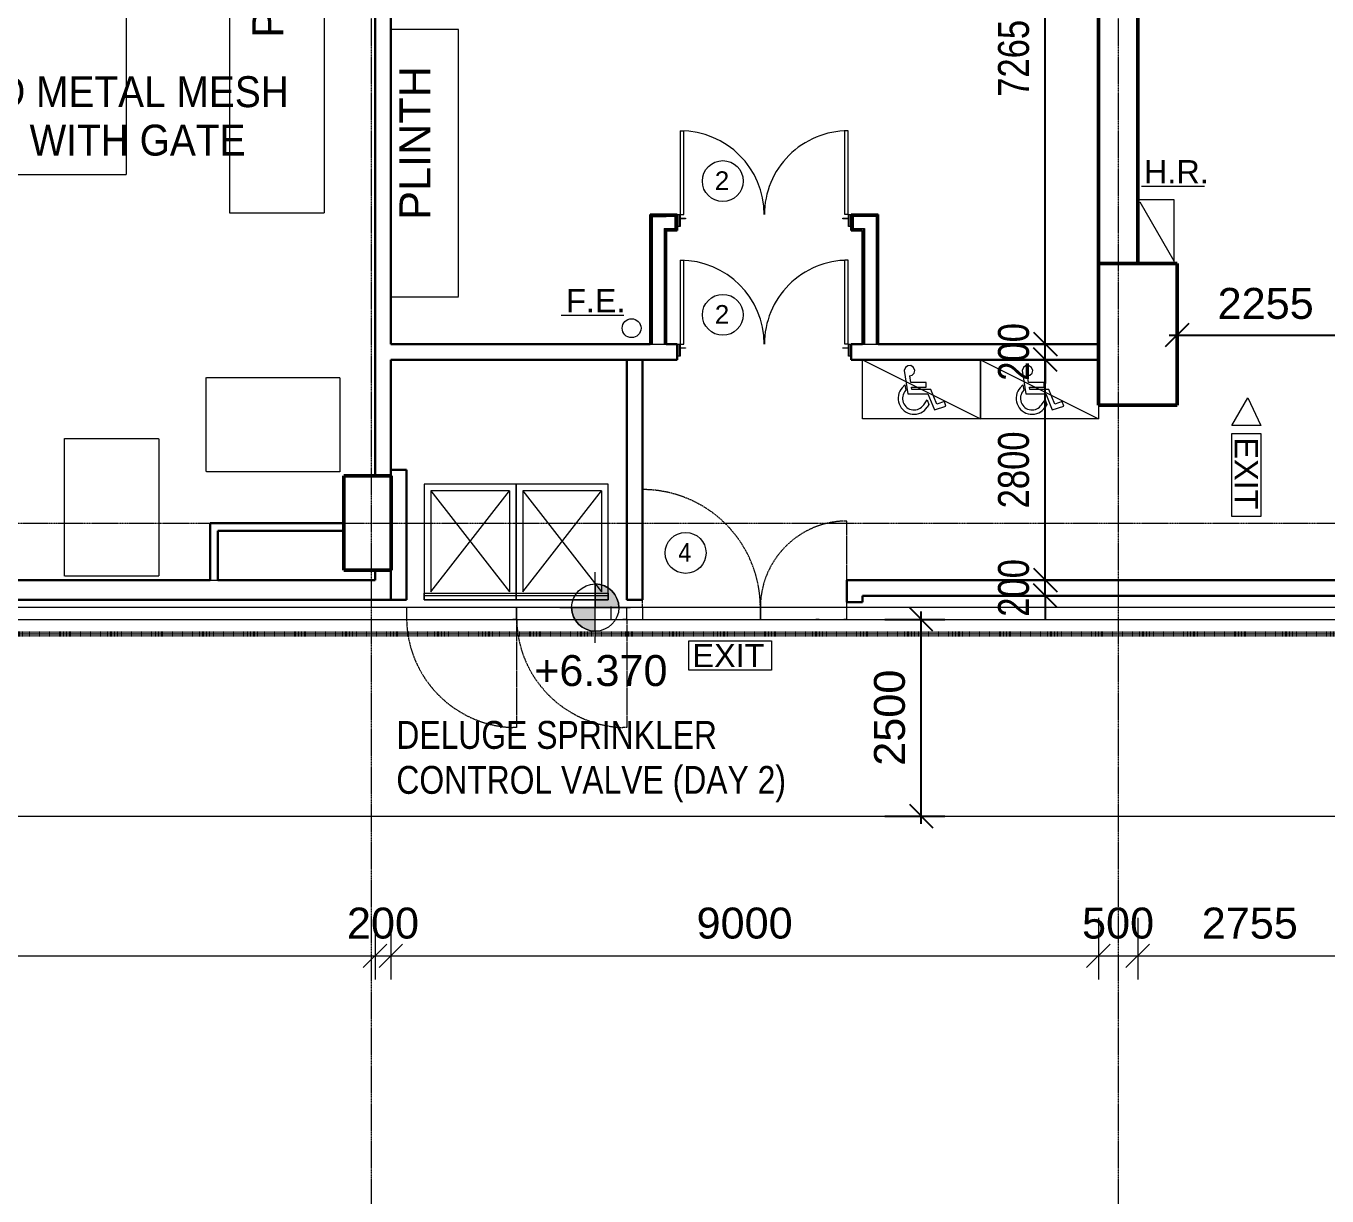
# Model space of a CAD drawing. Header units: millimetres. Extents: x -1578195 to 622687, y -255792 to 391308.
# Drawn here: x 22461 to 39009, y 143901 to 158774 of the extents above; entities that cross this region are included whole.
import ezdxf

# ---------------------------------------------------------------- set-up
doc = ezdxf.new("R2010")
doc.units = ezdxf.units.MM
for name, pattern in [('Dash dot', [14, 6, -4, 0, -4]), ('Grid Line', [21, 12, -3, 3, -3]), ('IMPORT-Hidden_samll_', [3, 2, -1]), ('Long Dash', [13.5, 9, -4.5])]:
    doc.linetypes.add(name, pattern=pattern)
for name, color, linetype, lineweight in [('0-1', 7, 'Continuous', 5), ('A-325-M_DOOR', 31, 'Continuous', 5), ('A-325-M_DOOR_PANEL', 31, 'Continuous', 5), ('A-325-MH_DOOR', 31, 'Long Dash', 5), ('A-ANNO-DIMS', 7, 'Continuous', 9), ('A-ANNO-DIMS-1', 7, 'Continuous', 5), ('A-ANNO-NOTE', 7, 'Continuous', 5), ('A-ANNO-NOTE-1', 7, 'Continuous', 20), ('A-DETL-3', 102, 'Dash dot', 70), ('A-DETL-GENF', 7, 'Continuous', 5), ('A-DOOR', 7, 'Continuous', 5), ('A-DOOR-1', 7, 'Continuous', 9), ('A-DOOR-FRAM', 7, 'Continuous', 5), ('A-FLOR', 7, 'Continuous', 18), ('A-GLAZ-CURT', 7, 'Continuous', 5), ('A-GLAZ-CURT-2', 7, 'Continuous', 9), ('A-WALL-3', 7, 'Continuous', 13), ('A-WALL-4', 7, 'Continuous', 35), ('A-WALL-7', 7, 'Continuous', 5), ('G-ANNO-DIMS', 111, 'Continuous', 5), ('G-ANNO-TEXT', 7, 'Continuous', 5), ('I-WALL-5', 7, 'Continuous', 30), ('OAP280_C', 210, 'Continuous', 50), ('OAP280_W', 210, 'Continuous', 50), ('Q-SPCQ', 7, 'Continuous', 5), ('S-COLS-3', 7, 'Continuous', 35), ('S-COLS-4', 7, 'Continuous', 13), ('S-GRID-1', 7, 'Grid Line', 5), ('UNDERLINE', 10, 'Continuous', 35)]:
    doc.layers.add(name, color=color, linetype=linetype, lineweight=lineweight)
doc.layers.add('E-EQMT', color=7, linetype='IMPORT-Hidden_samll_', lineweight=5, true_color=0x656565)
doc.styles.add('Arial', font='arial.ttf', dxfattribs={"height": 393.413174})
doc.styles.add('Arial Narrow', font='ARIALN.TTF', dxfattribs={"height": 353.981763})
doc.styles.add('Arial_1', font='arial.ttf', dxfattribs={"height": 1.475299})
doc.styles.add('Arial_11', font='arial.ttf', dxfattribs={"width": 0.8, "height": 12.5})
doc.styles.add('Arial_3', font='arial.ttf', dxfattribs={"height": 590.11976})
doc.styles.add('Arial_5', font='arial.ttf', dxfattribs={"height": 1.081886})
doc.styles.add('Arial_7', font='arial.ttf', dxfattribs={"width": 0.9, "height": 393.413174})
doc.styles.add('Arial_9', font='arial.ttf', dxfattribs={"height": 1.18024})
doc.dimstyles.new('Diagonal_-_1_5mm_Arial', dxfattribs={"dimscale": 304.8, "dimtxt": 400, "dimasz": 0.984252, "dimexe": 0.984252, "dimexo": 0.0625, "dimgap": 0.656168, "dimtad": 1, "dimdec": 0, "dimrnd": 5, "dimzin": 0, "dimdsep": 46, "dimtxsty": 'Arial', "dimblk1": 'OBLIQUE', "dimblk2": 'OBLIQUE', "dimsah": 1, "dimcen": 0.09, "dimdle": 0.328084, "dimadec": 0, "dimazin": 0, "dimtfac": 1, "dimtdec": 4, "dimtix": 1, "dimtmove": 0, "dimatfit": 3, "dimfxl": 1.574803, "dimfxlon": 1, "dimtvp": 1, "dimtolj": 1, "dimtzin": 0, "dimarcsym": 2})
doc.dimstyles.new('Diagonal_-_2_0mm_Arial', dxfattribs={"dimscale": 304.8, "dimtxt": 500, "dimasz": 0.984252, "dimexe": 0.984252, "dimexo": 0.984252, "dimgap": 0.656168, "dimtad": 1, "dimdec": 0, "dimrnd": 5, "dimzin": 0, "dimdsep": 46, "dimtxsty": 'Arial_11', "dimblk1": 'OBLIQUE', "dimblk2": 'OBLIQUE', "dimsah": 1, "dimcen": 0.09, "dimdle": 0.656168, "dimadec": 0, "dimazin": 0, "dimtfac": 1, "dimtdec": 4, "dimtix": 1, "dimtmove": 0, "dimatfit": 3, "dimfxl": 1, "dimtvp": 1, "dimtolj": 1, "dimtzin": 0, "dimarcsym": 2})

# ---------------------------------------------------------------- blocks, each defined once
blk = doc.blocks.new('ARC_ANN_EXIT - ARC_ANN_EXIT-878429-B1_F PLAN _2 OF 2_')
at = {"layer": 'A-ANNO-NOTE'}
for p, q in [((-2.124, 0), (-2.124, 1.862)), ((-2.124, 1.862), (3.134, 1.862)), ((3.134, 1.862), (3.134, 0)), ((3.134, 0), (-2.124, 0))]:
    blk.add_line(p, q, dxfattribs=at)
at = {"layer": 'A-ANNO-NOTE', "insert": (0.406, 1.662), "char_height": 1.4753, "width": 5.454, "attachment_point": 2, "line_spacing_factor": 0.938532, "style": 'Arial_1'}
blk.add_mtext('EXIT', dxfattribs=at)
blk = doc.blocks.new('ARC_ANN_FIRE-RATING_two_ - none-909955-B1_F PLAN _2 OF 2_')
at = {"layer": 'A-ANNO-NOTE'}
blk.add_circle((0, 0), 1.3, dxfattribs=at)
at = {"layer": 'A-ANNO-NOTE', "insert": (-0.05, 0.62), "char_height": 1.18, "width": 1.0944, "attachment_point": 2, "line_spacing_factor": 0.938532, "style": 'Arial_9'}
blk.add_mtext('2', dxfattribs=at)
blk = doc.blocks.new('ARC_ANN_FE_FIRE-EXTINGUISHER - 4-883778-B1_F PLAN _2 OF 2_')
at = {"layer": 'A-ANNO-NOTE'}
blk.add_circle((2.685, -0.821), 0.6, dxfattribs=at)
at = {"layer": 'A-ANNO-NOTE-1'}
blk.add_line((-1.804, 0), (2.187, 0), dxfattribs=at)
at = {"layer": 'A-ANNO-NOTE', "insert": (0.406, 1.662), "char_height": 1.4753, "width": 4.5, "attachment_point": 2, "line_spacing_factor": 0.938532, "style": 'Arial_1'}
blk.add_mtext('F.E.', dxfattribs=at)
blk = doc.blocks.new('_Oblique')
at = {"color": 0, "linetype": 'ByBlock', "lineweight": -2}
blk.add_line((-0.5, -0.5), (0.5, 0.5), dxfattribs=at)
blk = doc.blocks.new('DIMBLOCK1-B1_F PLAN _2 OF 2_')
at = {"layer": 'A-ANNO-DIMS-1', "color": 0, "lineweight": -2, "transparency": 16777216}
for p, q in [((33847, 148631), (33847, 151331)), ((33386, 151231), (34147, 151231)), ((33386, 148731), (34147, 148731))]:
    blk.add_line(p, q, dxfattribs=at)
at = {"layer": 'Defpoints', "color": 0, "transparency": 16777216}
for p in [(33367, 151231), (33847, 151231), (33367, 148731)]:
    blk.add_point(p, dxfattribs=at)
at = {"layer": 'A-ANNO-DIMS-1', "color": 0, "lineweight": -2, "transparency": 16777216, "xscale": 299.9999999999999, "yscale": 299.9999999999999, "zscale": 299.9999999999999}
for p, rotation in [((33847, 151231), 90), ((33847, 148731), 270)]:
    blk.add_blockref('_Oblique', p, dxfattribs=dict(at, rotation=rotation))
at = {"layer": 'A-ANNO-DIMS-1', "color": 0, "transparency": 16777216, "insert": (33446, 149981), "char_height": 393.4, "attachment_point": 5, "rotation": 90, "style": 'Arial'}
blk.add_mtext('\\A1;2500', dxfattribs=at)
blk = doc.blocks.new('ARC_DOOR_M50_DOUBLE_METAL - 2000x2100mm-33554699-B1_F PLAN _2 OF 2_')
at = {"layer": 'A-DOOR'}
for p, q in [((-1067, -100), (-1023, -100)), ((-1067, -100), (-1067, -1165.5)), ((-1023, -100), (-1023, -1165.5)), ((1067, -100), (1023, -100)), ((1023, -100), (1023, -1165.5)), ((1067, -100), (1067, -1165.5)), ((-1067, -1165.5), (-1023, -1165.5)), ((1067, -1165.5), (1023, -1165.5))]:
    blk.add_line(p, q, dxfattribs=at)
for centre, start, end in [((-1067, -100), 270, 0), ((1067, -100), 180, 270)]:
    blk.add_arc(centre, 1065.5, start, end, dxfattribs=at)
at = {"layer": 'A-DOOR-FRAM'}
for p, q in [((-1107, 52), (-1070, 52)), ((-1077, -100), (-1077, 52)), ((-1070, 52), (-1070, -46)), ((1070, 52), (1107, 52)), ((1070, -46), (1070, 52)), ((1077, 52), (1077, -100)), ((-1070, -100), (-1107, -100)), ((-1070, -46), (-1000, -46)), ((-1070, -53), (-1070, -100)), ((-1000, -53), (-1070, -53)), ((-1000, -46), (-1000, -53)), ((1000, -46), (1070, -46)), ((1000, -53), (1000, -46)), ((1070, -53), (1000, -53)), ((1070, -100), (1070, -53)), ((1107, -100), (1070, -100))]:
    blk.add_line(p, q, dxfattribs=at)
blk = doc.blocks.new('ARC_DOOR_M50_DOUBLE_METAL - 2000x2100mm-33554720-B1_F PLAN _2 OF 2_')
at = {"layer": 'A-DOOR'}
for p, q in [((-1067, -100), (-1023, -100)), ((-1067, -100), (-1067, -1165.5)), ((-1023, -100), (-1023, -1165.5)), ((1067, -100), (1023, -100)), ((1023, -100), (1023, -1165.5)), ((1067, -100), (1067, -1165.5)), ((-1067, -1165.5), (-1023, -1165.5)), ((1067, -1165.5), (1023, -1165.5))]:
    blk.add_line(p, q, dxfattribs=at)
for centre, start, end in [((-1067, -100), 270, 0), ((1067, -100), 180, 270)]:
    blk.add_arc(centre, 1065.5, start, end, dxfattribs=at)
at = {"layer": 'A-DOOR-FRAM'}
for p, q in [((-1107, 52), (-1070, 52)), ((-1077, -100), (-1077, 52)), ((-1070, 52), (-1070, -46)), ((1070, 52), (1107, 52)), ((1070, -46), (1070, 52)), ((1077, 52), (1077, -100)), ((-1070, -100), (-1107, -100)), ((-1070, -46), (-1000, -46)), ((-1070, -53), (-1070, -100)), ((-1000, -53), (-1070, -53)), ((-1000, -46), (-1000, -53)), ((1000, -46), (1070, -46)), ((1000, -53), (1000, -46)), ((1070, -53), (1000, -53)), ((1070, -100), (1070, -53)), ((1107, -100), (1070, -100))]:
    blk.add_line(p, q, dxfattribs=at)
blk = doc.blocks.new('ARC_SYMB_REFUSE - ARC_SYMB_REFUSE A-25762388-B1_F PLAN _2 OF 2_')
at = {"layer": 'A-DETL-GENF'}
for p, q in [((-1500, 375), (0, -375)), ((-1500, -375), (-1500, 375)), ((0, 375), (1500, -375)), ((0, -375), (0, 375)), ((0, 375), (0, -375)), ((-953, 279), (-969, 238)), ((-969, 238), (-923, -58)), ((-926, 298), (-953, 279)), ((-887, 301), (-926, 298)), ((-900, 169), (-870, 178)), ((-887, 86), (-900, 169)), ((-852, 278), (-887, 301)), ((-870, 178), (-843, 206)), ((-836, 240), (-852, 278)), ((-843, 206), (-836, 240)), ((547, 279), (531, 238)), ((531, 238), (577, -58)), ((574, 298), (547, 279)), ((613, 301), (574, 298)), ((600, 169), (630, 178)), ((613, 86), (600, 169)), ((648, 278), (613, 301)), ((630, 178), (657, 206)), ((664, 240), (648, 278)), ((657, 206), (664, 240)), ((-995, 20), (-960, 58)), ((-960, 58), (-948, -10)), ((-690, 86), (-887, 86)), ((-878, 29), (-690, 29)), ((-873, -1), (-878, 29)), ((-690, 29), (-690, 86)), ((505, 20), (540, 58)), ((540, 58), (552, -10)), ((810, 86), (613, 86)), ((622, 29), (810, 29)), ((627, -1), (622, 29)), ((810, 29), (810, 86)), ((-948, -10), (-954, -16)), ((-923, -58), (-668, -58)), ((-631, -1), (-873, -1)), ((-722, -196), (-679, -132)), ((-679, -132), (-655, -193)), ((-668, -58), (-586, -262)), ((-554, -190), (-631, -1)), ((-459, -156), (-554, -190)), ((-441, -213), (-459, -156)), ((552, -10), (546, -16)), ((577, -58), (832, -58)), ((869, -1), (627, -1)), ((778, -196), (821, -132)), ((821, -132), (845, -193)), ((832, -58), (914, -262)), ((946, -190), (869, -1)), ((1041, -156), (946, -190)), ((1059, -213), (1041, -156)), ((-655, -193), (-677, -226)), ((-586, -262), (-441, -213)), ((845, -193), (823, -226)), ((914, -262), (1059, -213)), ((1500, -200), (1500, -375)), ((0, -375), (-1500, -375)), ((1500, -375), (0, -375))]:
    blk.add_line(p, q, dxfattribs=at)
for centre, radius in [((-845, -115), 202), ((655, -115), 202), ((-845, -115), 147), ((655, -115), 147)]:
    blk.add_arc(centre, radius, 137.8468, 326.5012, dxfattribs=at)
blk = doc.blocks.new('ARC_FS-CARRIAGEWAY-DV - FS_CARRIAGEWAY-DV-34425202-B1_F PLAN _2 OF 2_')
at = {"layer": 'Q-SPCQ'}
for p, q in [((-460, 40), (-460, 125)), ((-460, 125), (710, 125)), ((710, 125), (-460, 125)), ((-460, 125), (-460, -1345)), ((-460, 75), (710, 75)), ((710, 40), (-460, 40)), ((-375, -1260), (-375, 25)), ((625, -1260), (-375, 25)), ((625, 25), (-375, -1260)), ((625, -1260), (625, 25)), ((710, 125), (710, 40)), ((710, -1345), (710, 125)), ((-375, -1260), (625, -1260)), ((-460, -1345), (710, -1345))]:
    blk.add_line(p, q, dxfattribs=at)
blk = doc.blocks.new('ARC_ANN_FIRE-RATING_four_ - none-909737-B2_F PLAN _1 OF 2_')
at = {"layer": 'A-ANNO-NOTE'}
blk.add_circle((0, 0), 1.3, dxfattribs=at)
at = {"layer": 'A-ANNO-NOTE', "insert": (-0.05, 0.62), "char_height": 1.18, "width": 1.0944, "attachment_point": 2, "line_spacing_factor": 0.938532, "style": 'Arial_7'}
blk.add_mtext('4', dxfattribs=at)
blk = doc.blocks.new('Dims-B1-FPLAN_2OF2__dwg__Oblique-5772980-B1_F PLAN _2 OF 2_')
at = {"layer": 'A-ANNO-DIMS'}
blk.add_line((-0.5, -0.5), (0.5, 0.5), dxfattribs=at)
blk = doc.blocks.new('*D285')
at = {"layer": 'A-ANNO-DIMS', "color": 0, "lineweight": -2, "transparency": 16777216}
for p, q in [((35425, 151731), (35425, 152031)), ((35625, 151731), (35125, 151731)), ((35425, 151531), (35425, 151731)), ((35625, 151531), (35125, 151531)), ((35425, 151531), (35425, 151231))]:
    blk.add_line(p, q, dxfattribs=at)
at = {"layer": 'Defpoints', "color": 0, "transparency": 16777216}
for p in [(35425, 151731), (35925, 151731), (35925, 151531)]:
    blk.add_point(p, dxfattribs=at)
at = {"layer": 'A-ANNO-DIMS', "color": 0, "lineweight": -2, "transparency": 16777216, "xscale": 299.9999999999999, "yscale": 299.9999999999999, "zscale": 299.9999999999999}
for p, rotation in [((35425, 151731), 270), ((35425, 151531), 90)]:
    blk.add_blockref('_Oblique', p, dxfattribs=dict(at, rotation=rotation))
at = {"layer": 'A-ANNO-DIMS', "color": 0, "transparency": 16777216, "insert": (35024, 151631), "char_height": 12.5, "attachment_point": 5, "rotation": 90, "style": 'Arial_11'}
blk.add_mtext('\\A1;{\\H31.473x;200}', dxfattribs=at)
blk = doc.blocks.new('*D276')
at = {"layer": 'A-ANNO-DIMS', "color": 0, "lineweight": -2, "transparency": 16777216}
for p, q in [((35425, 151531), (35425, 154731)), ((35625, 154531), (35125, 154531)), ((35625, 151731), (35125, 151731))]:
    blk.add_line(p, q, dxfattribs=at)
at = {"layer": 'Defpoints', "color": 0, "transparency": 16777216}
for p in [(35425, 154531), (35925, 154531), (35925, 151731)]:
    blk.add_point(p, dxfattribs=at)
at = {"layer": 'A-ANNO-DIMS', "color": 0, "lineweight": -2, "transparency": 16777216, "xscale": 299.9999999999999, "yscale": 299.9999999999999, "zscale": 299.9999999999999}
for p, rotation in [((35425, 154531), 90), ((35425, 151731), 270)]:
    blk.add_blockref('_Oblique', p, dxfattribs=dict(at, rotation=rotation))
at = {"layer": 'A-ANNO-DIMS', "color": 0, "transparency": 16777216, "insert": (35024, 153131), "char_height": 12.5, "attachment_point": 5, "rotation": 90, "style": 'Arial_11'}
blk.add_mtext('\\A1;{\\H31.473x;2800}', dxfattribs=at)
blk = doc.blocks.new('*D277')
at = {"layer": 'A-ANNO-DIMS', "color": 0, "lineweight": -2, "transparency": 16777216}
for p, q in [((35425, 154731), (35425, 155031)), ((35625, 154731), (35125, 154731)), ((35425, 154531), (35425, 154731)), ((35625, 154531), (35125, 154531)), ((35425, 154531), (35425, 154231))]:
    blk.add_line(p, q, dxfattribs=at)
at = {"layer": 'Defpoints', "color": 0, "transparency": 16777216}
for p in [(35425, 154731), (35925, 154731), (35925, 154531)]:
    blk.add_point(p, dxfattribs=at)
at = {"layer": 'A-ANNO-DIMS', "color": 0, "lineweight": -2, "transparency": 16777216, "xscale": 299.9999999999999, "yscale": 299.9999999999999, "zscale": 299.9999999999999}
for p, rotation in [((35425, 154731), 270), ((35425, 154531), 90)]:
    blk.add_blockref('_Oblique', p, dxfattribs=dict(at, rotation=rotation))
at = {"layer": 'A-ANNO-DIMS', "color": 0, "transparency": 16777216, "insert": (35024, 154631), "char_height": 12.5, "attachment_point": 5, "rotation": 90, "style": 'Arial_11'}
blk.add_mtext('\\A1;{\\H31.473x;200}', dxfattribs=at)
blk = doc.blocks.new('*D278')
at = {"layer": 'A-ANNO-DIMS', "color": 0, "lineweight": -2, "transparency": 16777216}
for p, q in [((35425, 154531), (35425, 162195)), ((35625, 161995), (35125, 161995)), ((35625, 154731), (35125, 154731))]:
    blk.add_line(p, q, dxfattribs=at)
at = {"layer": 'Defpoints', "color": 0, "transparency": 16777216}
for p in [(35425, 161995), (35925, 161995), (35925, 154731)]:
    blk.add_point(p, dxfattribs=at)
at = {"layer": 'A-ANNO-DIMS', "color": 0, "lineweight": -2, "transparency": 16777216, "xscale": 299.9999999999999, "yscale": 299.9999999999999, "zscale": 299.9999999999999}
for p, rotation in [((35425, 161995), 90), ((35425, 154731), 270)]:
    blk.add_blockref('_Oblique', p, dxfattribs=dict(at, rotation=rotation))
at = {"layer": 'A-ANNO-DIMS', "color": 0, "transparency": 16777216, "insert": (35024, 158363), "char_height": 12.5, "attachment_point": 5, "rotation": 90, "style": 'Arial_11'}
blk.add_mtext('\\A1;{\\H31.473x;7265}', dxfattribs=at)
blk = doc.blocks.new('*D292')
at = {"layer": 'A-ANNO-DIMS', "color": 0, "lineweight": -2, "transparency": 16777216}
for p, q in [((37001, 154844), (39456, 154844)), ((37101, 154878), (37101, 154544)), ((39356, 154878), (39356, 154544))]:
    blk.add_line(p, q, dxfattribs=at)
at = {"layer": 'Defpoints', "color": 0, "transparency": 16777216}
for p in [(37101, 154897), (39356, 154897), (39356, 154844)]:
    blk.add_point(p, dxfattribs=at)
at = {"layer": 'A-ANNO-DIMS', "color": 0, "lineweight": -2, "transparency": 16777216, "xscale": 299.9999999999999, "yscale": 299.9999999999999, "zscale": 299.9999999999999}
for p, rotation in [((37101, 154844), 180.0026170321392), ((39356, 154844), 0.002617032139178741)]:
    blk.add_blockref('_Oblique', p, dxfattribs=dict(at, rotation=rotation))
at = {"layer": 'A-ANNO-DIMS', "color": 0, "transparency": 16777216, "insert": (38229, 155245), "char_height": 393.4, "attachment_point": 5, "rotation": 0.0026, "style": 'Arial'}
blk.add_mtext('\\A1;2255', dxfattribs=at)
blk = doc.blocks.new('ARC_TFP_FS_HR_DISPLAY - ARC_TFP_FS_HR_750x400-38102943-B2_F PLAN _1 OF 2_')
at = {"layer": 'Q-SPCQ'}
for p, q in [((405, 0), (-405, 0)), ((-405, 0), (-405, -460)), ((405, -460), (405, 0)), ((-375, -460), (375, -30)), ((-405, -460), (405, -460))]:
    blk.add_line(p, q, dxfattribs=at)
blk = doc.blocks.new('ARC_ANN_HR_HOSE-REEL - ARC_ANN_HR_HOSE-REEL-881492-B2_F PLAN _1 OF 2_')
at = {"layer": 'A-ANNO-NOTE-1'}
blk.add_line((-1.804, 0), (2.187, 0), dxfattribs=at)
at = {"layer": 'A-ANNO-NOTE', "insert": (0.406, 1.662), "char_height": 1.4753, "width": 4.896, "attachment_point": 2, "line_spacing_factor": 0.938532, "style": 'Arial_3'}
blk.add_mtext('H.R.', dxfattribs=at)
blk = doc.blocks.new('Spot Elevations - Spot Elevation - Exterior Filled-23614-B1_F PLAN _1 OF 2_')
at = {"layer": 'G-ANNO-DIMS'}
h = blk.add_hatch(color=256, dxfattribs=at)
edge = h.paths.add_edge_path(flags=0)
edge.add_arc((-2.24, 2.25), 1.5, 0, 90, ccw=False)
edge.add_line((-0.74, 2.25), (-2.24, 2.25))
edge.add_line((-2.24, 2.25), (-2.24, 3.75))
h = blk.add_hatch(color=256, dxfattribs=at)
edge = h.paths.add_edge_path(flags=0)
edge.add_arc((-2.24, 2.25), 1.5, 180, 270, ccw=False)
edge.add_line((-3.74, 2.25), (-2.24, 2.25))
edge.add_line((-2.24, 2.25), (-2.24, 0.75))
for p, q in [((-2.24, 0), (-2.24, 4.5)), ((-2.24, 3.75), (-2.24, 2.25)), ((-4.49, 2.25), (0.01, 2.25)), ((-2.24, 2.25), (-3.74, 2.25)), ((-2.24, 0.75), (-2.24, 2.25)), ((-2.24, 2.25), (-0.74, 2.25))]:
    blk.add_line(p, q, dxfattribs=at)
blk.add_circle((-2.24, 2.25), 1.5, dxfattribs=at)
for start, end in [(360, 90), (180, 270)]:
    blk.add_arc((-2.24, 2.25), 1.5, start, end, dxfattribs=at)
blk = doc.blocks.new('APF_04 _DV_ - APF_04-49698887-0291')
at = {"layer": 'A-325-M_DOOR'}
blk.add_line((-700, 150), (-650, 150), dxfattribs=at)
at = {"layer": 'A-325-M_DOOR', "lineweight": 9}
for p, q in [((700, 150), (-700, 150)), ((-700, 150), (-700, 0)), ((-700, 0), (700, 0)), ((700, 0), (700, 150))]:
    blk.add_line(p, q, dxfattribs=at)
at = {"layer": 'A-325-M_DOOR_PANEL'}
blk.add_line((-700, 0), (-650, 0), dxfattribs=at)
at = {"layer": 'A-325-MH_DOOR'}
for p, q in [((-700, 1524), (-650, 1524)), ((-700, 150), (-700, 1524))]:
    blk.add_line(p, q, dxfattribs=at)
blk.add_arc((-699, 126), 1399, 0.9968, 87.9916, dxfattribs=at)
blk = doc.blocks.new('DCW_16a - ARC_Steel_Dbl_Door-49696723-0291')
at = {"layer": 'A-325-M_DOOR_PANEL', "lineweight": 9}
for p, q in [((200, 0), (-1300, 0)), ((-1300, 0), (-1300, -150)), ((-1300, -150), (200, -150)), ((200, -150), (200, 0)), ((1300, 0), (200, 0)), ((200, 0), (200, -150)), ((200, -150), (1300, -150)), ((1300, -150), (1300, 0))]:
    blk.add_line(p, q, dxfattribs=at)
at = {"layer": 'A-325-M_DOOR_PANEL'}
for p, q in [((-1300, -150), (-1261, -150)), ((1300, -150), (1261, -150))]:
    blk.add_line(p, q, dxfattribs=at)
at = {"layer": 'A-325-MH_DOOR'}
for p, q in [((-1300, 0), (-1300, 1500)), ((1300, -13), (1300, 1100))]:
    blk.add_line(p, q, dxfattribs=at)
for centre, radius, start, end in [((-1300, 0), 1500, 360, 90.0007), ((1300, 0), 1100, 90, 180)]:
    blk.add_arc(centre, radius, start, end, dxfattribs=at)
blk = doc.blocks.new('ARC_ANN_EXIT_DIRECTIONAL_ - DIRECTION_L-5868670-B2_F PLAN _1 OF 2_')
at = {"layer": 'A-ANNO-NOTE'}
for p, q in [((-4.409, 1.02), (-2.641, 1.862)), ((-2.641, 1.862), (-2.641, 0)), ((-2.124, 0), (-2.124, 1.862)), ((-2.124, 1.862), (3.134, 1.862)), ((3.134, 1.862), (3.134, 0)), ((-2.641, 0), (-4.409, 1.02)), ((3.134, 0), (-2.124, 0))]:
    blk.add_line(p, q, dxfattribs=at)
at = {"layer": 'A-ANNO-NOTE', "insert": (0.406, 1.662), "char_height": 1.4753, "width": 5.454, "attachment_point": 2, "line_spacing_factor": 0.938532, "style": 'Arial_3'}
blk.add_mtext('EXIT', dxfattribs=at)
blk = doc.blocks.new('TRA')
at = {"layer": 'A-FLOR'}
blk.add_line((-561747, 148731), (-495613, 148731), dxfattribs=at)

msp = doc.modelspace()

# ---------------------------------------------------------------- linework, layer by layer
at = {"layer": 'A-ANNO-DIMS'}
for p, q in [((-1090.8, 146954.3), (38901.2, 146954.3)), ((38401.2, 146954.2), (52314.2, 146954.2))]:
    msp.add_line(p, q, dxfattribs=at)
at = {"layer": 'A-ANNO-DIMS', "flags": 128}
for points in [[(26901.2, 147435.2), (26901.2, 146654.3)], [(27101.2, 147435.2), (27101.2, 146654.3)], [(36101.2, 147435.2), (36101.2, 146654.3)], [(36601.2, 147435.2), (36601.2, 146654.3)]]:
    msp.add_lwpolyline(points, dxfattribs=at)
at = {"layer": 'A-DETL-3'}
msp.add_line((-9095.9, 151048.1), (124530, 151045.4), dxfattribs=at)
at = {"layer": 'A-DOOR'}
for p, q in [((29947.7, 151231), (29986.7, 151231)), ((32547.7, 151231), (32508.7, 151231))]:
    msp.add_line(p, q, dxfattribs=at)
at = {"layer": 'A-DOOR-1'}
for p, q in [((27301.2, 151381.1), (27301.2, 151231.1)), ((32547.7, 151381), (29947.7, 151381)), ((29947.7, 151231), (32547.7, 151231))]:
    msp.add_line(p, q, dxfattribs=at)
at = {"layer": 'A-GLAZ-CURT'}
for p, q in [((27101.2, 151381), (20610.3, 151381.1)), ((20610.3, 151231.1), (27101.2, 151231))]:
    msp.add_line(p, q, dxfattribs=at)
at = {"layer": 'A-GLAZ-CURT-2'}
for p, q in [((43790.4, 151380.9), (27101.2, 151381)), ((29897.7, 151393.6), (29897.7, 151231)), ((27101.2, 151231), (43790.4, 151230.9))]:
    msp.add_line(p, q, dxfattribs=at)
at = {"layer": 'A-WALL-3'}
msp.add_line((36101.2, 155756), (36601.2, 155756), dxfattribs=at)
at = {"layer": 'A-WALL-4'}
for p, q in [((36101.2, 162256), (36101.2, 155756)), ((36601.2, 155756), (36601.2, 162256))]:
    msp.add_line(p, q, dxfattribs=at)
at = {"layer": 'A-WALL-7'}
for p, q in [((30413.7, 156364), (30413.7, 154731)), ((30413.7, 156364), (30731.7, 156364)), ((30426.2, 156351.5), (30426.2, 154731)), ((30426.2, 156351.5), (30576.2, 156351.5)), ((30576.2, 156351.5), (30601.2, 156351.5)), ((30719.2, 156351.5), (30601.2, 156351.5)), ((30719.2, 156201.5), (30719.2, 156351.5)), ((30731.7, 156189), (30731.7, 156364)), ((33276.2, 156364), (32970.7, 156364)), ((32970.7, 156364), (32970.7, 156189)), ((33276.2, 156351.5), (32983.2, 156351.5)), ((32983.2, 156351.5), (32983.2, 156201.5)), ((33276.2, 156364), (33288.7, 156364)), ((33276.2, 156351.5), (33276.2, 154731)), ((33288.7, 156364), (33288.7, 154731)), ((30576.2, 156201.5), (30576.2, 154731)), ((30576.2, 156201.5), (30588.7, 156201.5)), ((30588.7, 156201.5), (30719.2, 156201.5)), ((30588.7, 156189), (30588.7, 154731)), ((30588.7, 156189), (30601.2, 156189)), ((30601.2, 156189), (30731.7, 156189)), ((32970.7, 156189), (33101.2, 156189)), ((32983.2, 156201.5), (33101.2, 156201.5)), ((33101.2, 156201.5), (33113.7, 156201.5)), ((33113.7, 156201.5), (33126.2, 156201.5)), ((33113.7, 156189), (33113.7, 154731)), ((33126.2, 156201.5), (33126.2, 154731)), ((30401.2, 154731), (30413.7, 154731)), ((30413.7, 154731), (30588.7, 154731)), ((30588.7, 154731), (30601.2, 154731)), ((33101.2, 154731), (33113.7, 154731)), ((33113.7, 154731), (33288.7, 154731)), ((33288.7, 154731), (33301.2, 154731)), ((24801.2, 151731), (24901.2, 151731))]:
    msp.add_line(p, q, dxfattribs=at)
at = {"layer": 'E-EQMT'}
for points in [[(23736.1, 163406.1), (23736.1, 156880.4), (20886.1, 156880.4), (20886.1, 163625.4), (23530.1, 163625.4), (23736.1, 163406.1)], [(27101.2, 155331), (27961.2, 155331), (27961.2, 158731), (27101.2, 158731), (27101.2, 155331)]]:
    msp.add_lwpolyline(points, dxfattribs=at)
for points in [[(26251.2, 160785.3), (26251.2, 156395.3), (25051.2, 156395.3), (25051.2, 160785.3)], [(26451.2, 153106.1), (24751.2, 153106.1), (24751.2, 154306.1), (26451.2, 154306.1)], [(24151.2, 153531.1), (24151.2, 151781.1), (22951.2, 151781.1), (22951.2, 153531.1)]]:
    msp.add_lwpolyline(points, close=True, dxfattribs=at)
at = {"layer": 'I-WALL-5'}
for p, q in [((26901.2, 162195.1), (26901.2, 153056)), ((27101.2, 154731), (27101.2, 161995.1)), ((30744.2, 156376.5), (30401.2, 156376.5)), ((30401.2, 156376.5), (30401.2, 154731)), ((30744.2, 156176.5), (30744.2, 156376.5)), ((33288.7, 156376.5), (32958.2, 156376.5)), ((32958.2, 156376.5), (32958.2, 156176.5)), ((33301.2, 156376.5), (33288.7, 156376.5)), ((33301.2, 154731), (33301.2, 156376.5)), ((30601.2, 154731), (30601.2, 156176.5)), ((30601.2, 156176.5), (30744.2, 156176.5)), ((32958.2, 156176.5), (33101.2, 156176.5)), ((33101.2, 156176.5), (33101.2, 154731)), ((30401.2, 154731), (27101.2, 154731)), ((30744.2, 154731), (30601.2, 154731)), ((30744.2, 154531), (30744.2, 154731)), ((33101.2, 154731), (32958.2, 154731)), ((32958.2, 154731), (32958.2, 154531)), ((36101.2, 154731), (33301.2, 154731)), ((36101.2, 154531), (36101.2, 154731)), ((27101.2, 154531), (30744.2, 154531)), ((27101.2, 153056), (27101.2, 154531)), ((30101.4, 154531), (30101.4, 151481.1)), ((30301.4, 154531), (30301.4, 151481.1)), ((32958.2, 154531), (36101.2, 154531)), ((27301.2, 153131.1), (27101.2, 153131.1)), ((27301.2, 151731.1), (27301.2, 153131.1)), ((26901.2, 153056), (27101.2, 153056)), ((27101.2, 151481.1), (27101.2, 153010.8)), ((24801.2, 152456), (24801.2, 151731)), ((26501.2, 152456), (24801.2, 152456)), ((26501.2, 152356), (26501.2, 152456)), ((24901.2, 151731), (24901.2, 152356)), ((24901.2, 152356), (26501.2, 152356)), ((27101.2, 151856), (26901.2, 151856)), ((26901.2, 151856), (26901.2, 151731)), ((24801.2, 151731), (20610.3, 151731.1)), ((26901.2, 151731), (24901.2, 151731)), ((27301.4, 151481.1), (27301.2, 151731.1)), ((42169, 151731), (32901.4, 151731)), ((32901.4, 151731), (32901.4, 151451.1)), ((20810.3, 151481.1), (27301.4, 151481.1)), ((30301.4, 151481.1), (30101.4, 151481.1)), ((32901.4, 151451.1), (33101.4, 151451.1)), ((33101.4, 151451.1), (33101.4, 151531.1)), ((33101.4, 151531), (41969, 151531))]:
    msp.add_line(p, q, dxfattribs=at)
at = {"layer": 'OAP280_C'}
for p, q in [((37104, 155756), (36104, 155756)), ((36104, 155756), (36104, 153956)), ((37104, 153956), (37104, 155756)), ((36104, 153956), (37104, 153956)), ((27104, 153056), (26504, 153056)), ((26504, 153056), (26504, 151856)), ((27104, 151856), (27104, 153056)), ((26504, 151856), (27104, 151856))]:
    msp.add_line(p, q, dxfattribs=at)
at = {"layer": 'OAP280_W'}
for p, q in [((36104, 162256), (36104, 155756)), ((36604, 155756), (36604, 162256))]:
    msp.add_line(p, q, dxfattribs=at)
at = {"layer": 'S-COLS-3'}
for p, q in [((36101.2, 155756), (36101.2, 153956)), ((37101.2, 155756), (36601.2, 155756)), ((37101.2, 153956), (37101.2, 155756)), ((36101.2, 153956), (37101.2, 153956)), ((27101.2, 153056), (26501.2, 153056)), ((26501.2, 153056), (26501.2, 151856)), ((27101.2, 151856), (27101.2, 153056)), ((26501.2, 151856), (27101.2, 151856))]:
    msp.add_line(p, q, dxfattribs=at)
at = {"layer": 'S-COLS-4'}
msp.add_line((36601.2, 155756), (36101.2, 155756), dxfattribs=at)
at = {"layer": 'S-GRID-1'}
for p, q in [((26851.5, 210672.6), (26851, 124617)), ((36354.3, 210672.6), (36353.9, 140117.7)), ((-10508.2, 152456.2), (128177.4, 152455.5))]:
    msp.add_line(p, q, dxfattribs=at)

# ---------------------------------------------------------------- block references
at = {"xscale": 300, "yscale": 300, "zscale": 300}
for p in [(26901.2, 146954.3), (36101.2, 146954.3)]:
    msp.add_blockref('Dims-B1-FPLAN_2OF2__dwg__Oblique-5772980-B1_F PLAN _2 OF 2_', p, dxfattribs=at)
at = {"xscale": 300, "yscale": 300, "zscale": 300, "rotation": 180}
for p in [(27101.2, 146954.3), (36601.2, 146954.3)]:
    msp.add_blockref('Dims-B1-FPLAN_2OF2__dwg__Oblique-5772980-B1_F PLAN _2 OF 2_', p, dxfattribs=at)
at = {"layer": '0-1'}
for name, p, rotation in [('ARC_DOOR_M50_DOUBLE_METAL - 2000x2100mm-33554720-B1_F PLAN _2 OF 2_', (31851.2, 156276.5), 179.9997000009), ('ARC_TFP_FS_HR_DISPLAY - ARC_TFP_FS_HR_750x400-38102943-B2_F PLAN _1 OF 2_', (36604, 156161), 89.9997000009), ('ARC_DOOR_M50_DOUBLE_METAL - 2000x2100mm-33554699-B1_F PLAN _2 OF 2_', (31851.2, 154631), 179.9997000009), ('ARC_SYMB_REFUSE - ARC_SYMB_REFUSE A-25762388-B1_F PLAN _2 OF 2_', (34601.2, 154156), 359.9997000009001), ('ARC_FS-CARRIAGEWAY-DV - FS_CARRIAGEWAY-DV-34425202-B1_F PLAN _2 OF 2_', (28236.2, 151606.1), 179.9997000009), ('ARC_FS-CARRIAGEWAY-DV - FS_CARRIAGEWAY-DV-34425202-B1_F PLAN _2 OF 2_', (29406.2, 151606.1), 179.9997000009)]:
    msp.add_blockref(name, p, dxfattribs=dict(at, rotation=rotation))
at = {"layer": 'A-325-M_DOOR'}
msp.add_blockref('DCW_16a - ARC_Steel_Dbl_Door-49696723-0291', (31601.4, 151381.1), dxfattribs=at)
at = {"layer": 'A-325-M_DOOR', "rotation": 180}
for p in [(28001.4, 151381.1), (29401.4, 151381.1)]:
    msp.add_blockref('APF_04 _DV_ - APF_04-49698887-0291', p, dxfattribs=at)
at = {"layer": 'A-ANNO-NOTE', "xscale": 200, "yscale": 200, "zscale": 200}
for name, p in [('ARC_ANN_FIRE-RATING_two_ - none-909955-B1_F PLAN _2 OF 2_', (31323.8, 156802.6)), ('ARC_ANN_HR_HOSE-REEL - ARC_ANN_HR_HOSE-REEL-881492-B2_F PLAN _1 OF 2_', (37012.4, 156737.1)), ('ARC_ANN_FE_FIRE-EXTINGUISHER - 4-883778-B1_F PLAN _2 OF 2_', (29626.5, 155097)), ('ARC_ANN_FIRE-RATING_two_ - none-909955-B1_F PLAN _2 OF 2_', (31323.8, 155102.6)), ('ARC_ANN_FIRE-RATING_four_ - none-909737-B2_F PLAN _1 OF 2_', (30850.4, 152076.1)), ('ARC_ANN_EXIT - ARC_ANN_EXIT-878429-B1_F PLAN _2 OF 2_', (31314.7, 150586.5))]:
    msp.add_blockref(name, p, dxfattribs=at)
at = {"layer": 'A-ANNO-NOTE', "xscale": 200, "yscale": 200, "zscale": 200, "rotation": 270}
msp.add_blockref('ARC_ANN_EXIT_DIRECTIONAL_ - DIRECTION_L-5868670-B2_F PLAN _1 OF 2_', (37797, 153167.5), dxfattribs=at)
at = {"layer": 'G-ANNO-DIMS', "xscale": 199.9999999999998, "yscale": 199.9999999999998, "zscale": 199.9999999999998}
msp.add_blockref('Spot Elevations - Spot Elevation - Exterior Filled-23614-B1_F PLAN _1 OF 2_', (30149.2, 150931), dxfattribs=at)
at = {"layer": 'UNDERLINE'}
msp.add_blockref('TRA', (564819.1, 0), dxfattribs=at)

# ---------------------------------------------------------------- texts
at = {"layer": 'A-ANNO-DIMS', "char_height": 393.41, "attachment_point": 2, "line_spacing_factor": 0.938532, "style": 'Arial'}
for s, insert, width in [('200', (27001.2, 147567), 1094.4), ('9000', (31601.2, 147567), 1459.2), ('500', (36351.2, 147567), 1094.4), ('2755', (38026.8, 147567), 1459.2)]:
    msp.add_mtext(s, dxfattribs=dict(at, insert=insert, width=width))
at = {"layer": 'G-ANNO-DIMS', "insert": (28924.3, 150777.4), "char_height": 393.41, "width": 2020.8, "attachment_point": 1, "line_spacing_factor": 0.938532, "style": 'Arial'}
msp.add_mtext('+6.370', dxfattribs=at)
at = {"layer": 'G-ANNO-TEXT', "char_height": 393.41, "width": 2923.2, "attachment_point": 1, "rotation": 90, "line_spacing_factor": 0.938532, "style": 'Arial_5'}
for insert in [(25340.2, 158623), (27210.6, 156310.5)]:
    msp.add_mtext('PLINTH', dxfattribs=dict(at, insert=insert))
at = {"layer": 'G-ANNO-TEXT', "attachment_point": 1}
for s, insert, char_height, width, line_spacing_factor, style in [('EXPANDED METAL MESH PARTITION WITH GATE', (19730.2, 158135.9), 393.413, 6647.204, 0.938532, 'Arial_7'), ('DELUGE SPRINKLER\\PCONTROL VALVE (DAY 2)', (27171.2, 149939.3), 353.982, 6311.272, 0.968573, 'Arial Narrow')]:
    msp.add_mtext(s, dxfattribs=dict(at, insert=insert, char_height=char_height, width=width, line_spacing_factor=line_spacing_factor, style=style))

# ---------------------------------------------------------------- dimensions: what is measured, and where the dimension line sits
at = {"layer": 'A-ANNO-DIMS'}
for base, p1, p2, picture, middle in [((35425, 161995.1), (35925, 154731), (35925.1, 161995.1), '*D278', (35024.2, 158363)), ((35425, 154731), (35925, 154531), (35925, 154731), '*D277', (35024.2, 154631)), ((35425, 154531), (35925, 151731), (35925, 154531), '*D276', (35024.1, 153131)), ((35425, 151731), (35925, 151531), (35925, 151731), '*D285', (35024.1, 151631))]:
    dim = msp.add_linear_dim(base=base, p1=p1, p2=p2, angle=90, text='{\\H31.473x;<>}', dimstyle='Diagonal_-_2_0mm_Arial', override={"dimpost": '<>', "dimtmove": 1, "dimarcsym": 2}, dxfattribs=at)
    dim.commit()
    dim.dimension.update_dxf_attribs({"geometry": picture, "text_midpoint": middle})
dim = msp.add_aligned_dim(p1=(37101.2, 154896.9), p2=(39356.4, 154897), distance=-53.1, dimstyle='Diagonal_-_1_5mm_Arial', override={"dimpost": '<>', "dimfxl": 1800}, dxfattribs=at)
dim.commit()
dim.dimension.update_dxf_attribs({"geometry": '*D292', "text_midpoint": (38228.8, 155244.8)})
at = {"layer": 'A-ANNO-DIMS-1'}
dim = msp.add_linear_dim(base=(33847, 151231), p1=(33367, 148730.6), p2=(33367, 151231), angle=90, dimstyle='Diagonal_-_1_5mm_Arial', override={"dimpost": '<>', "dimfxl": 2500.457924}, dxfattribs=at)
dim.commit()
dim.dimension.update_dxf_attribs({"geometry": 'DIMBLOCK1-B1_F PLAN _2 OF 2_', "text_midpoint": (33446.2, 149980.8)})

doc.saveas('drawing.dxf')
